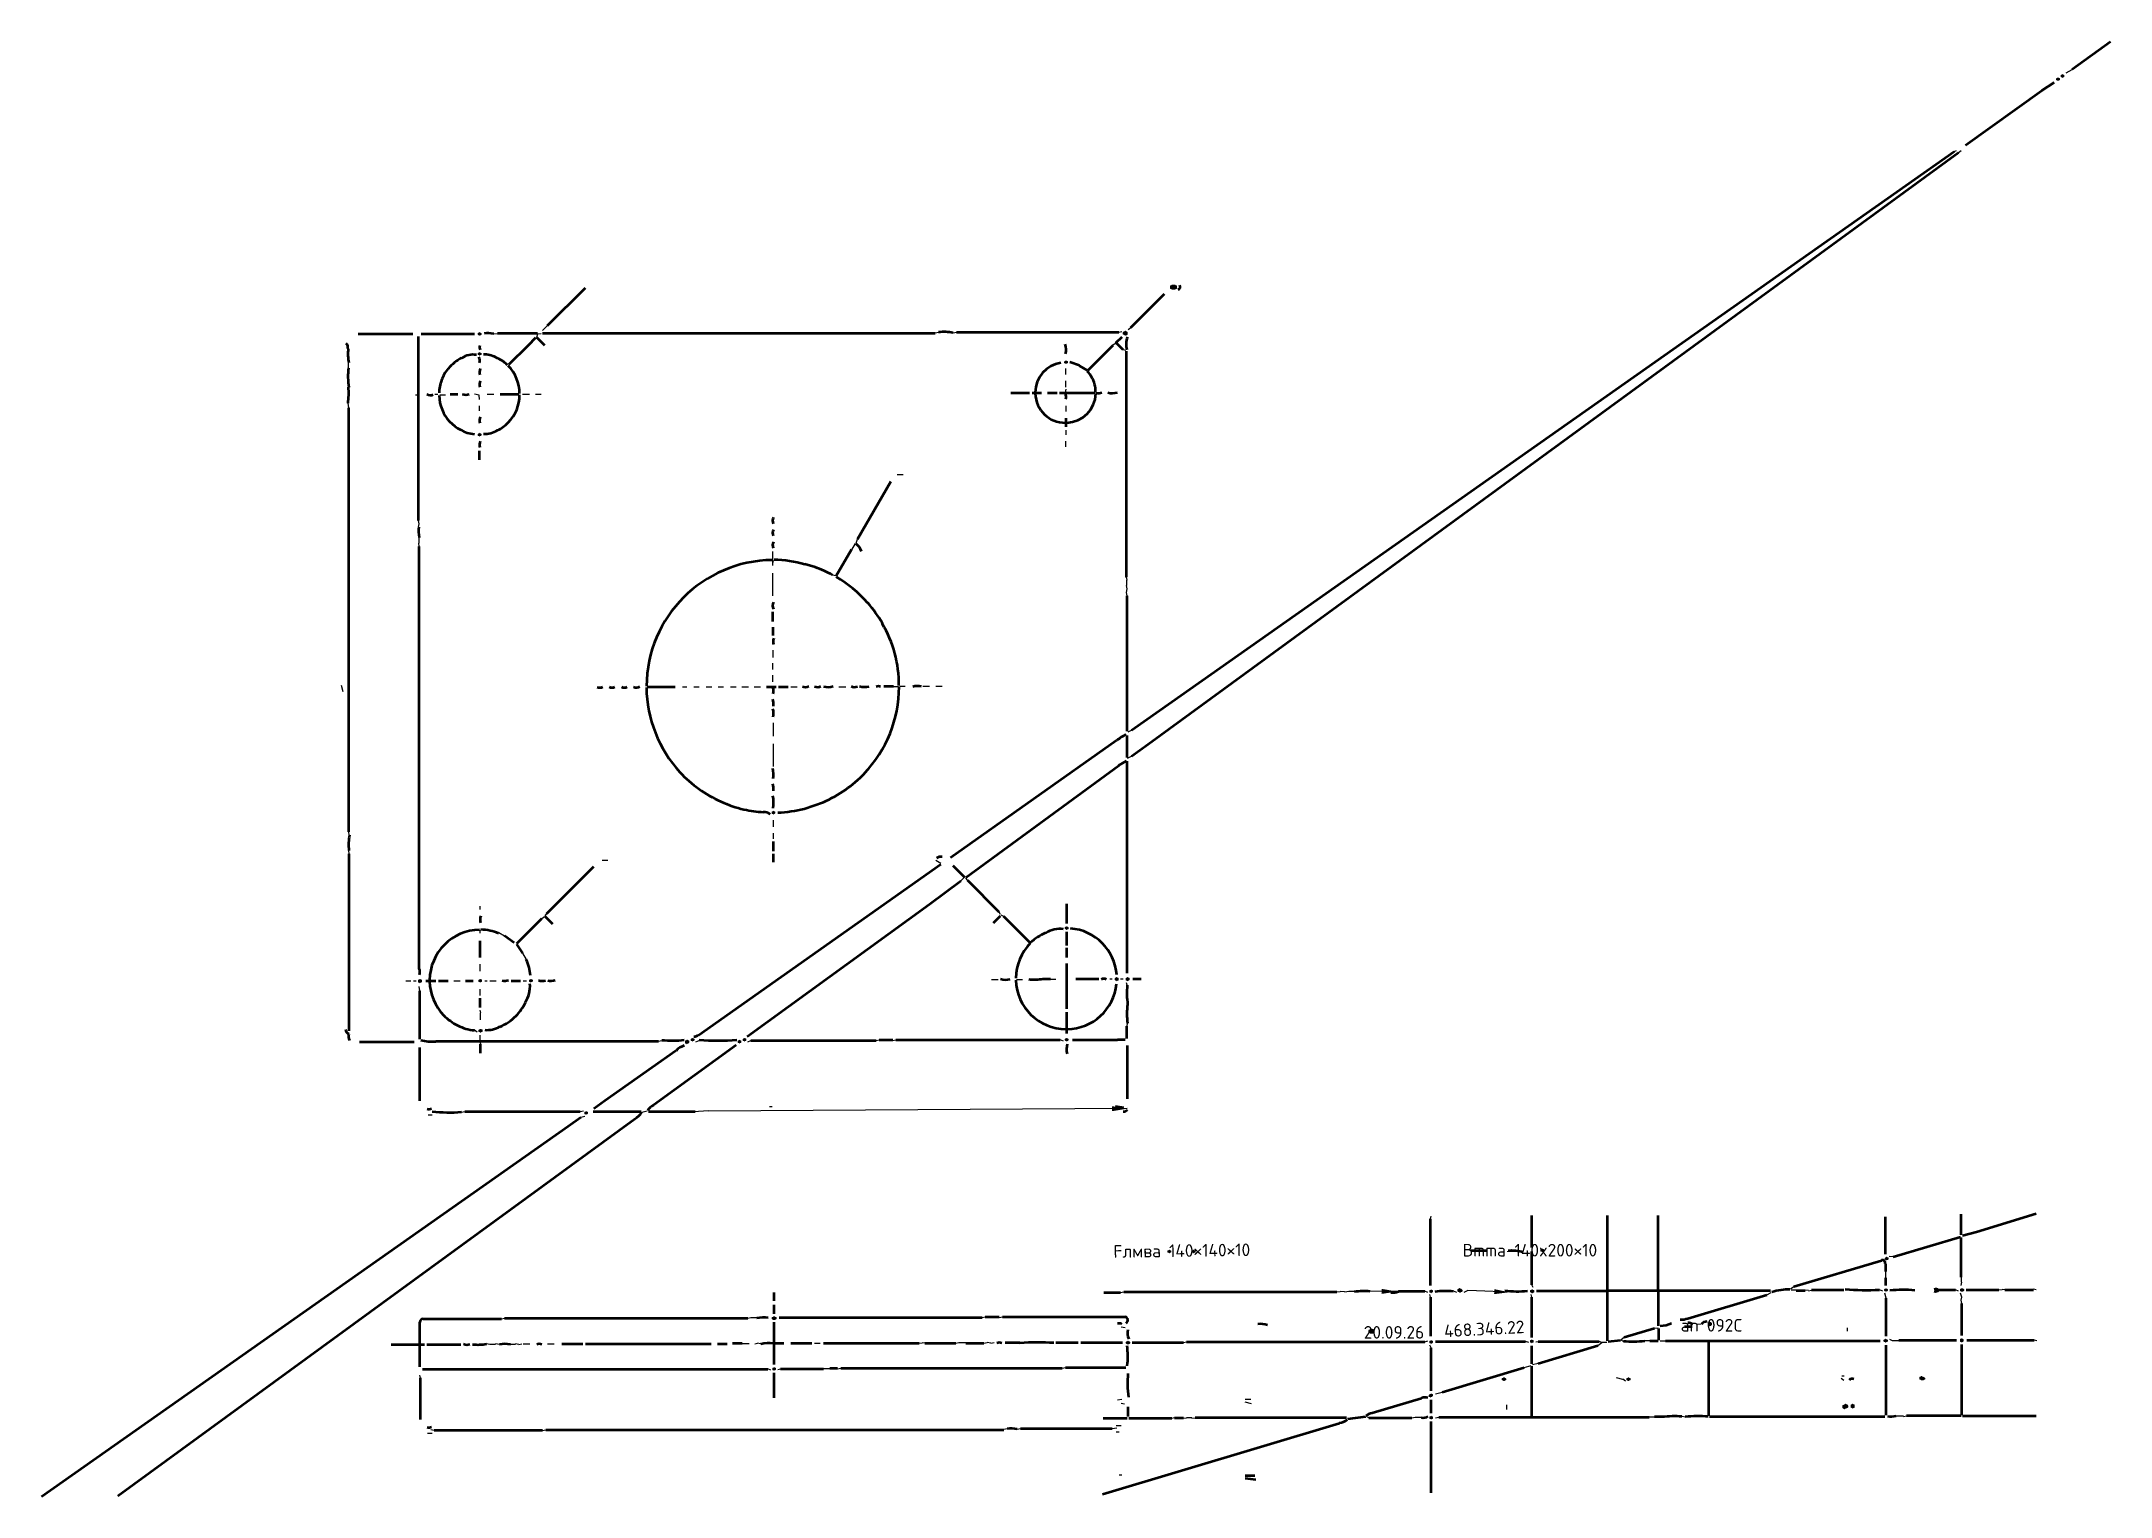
# Model space of a CAD drawing. Header units: millimetres. Extents: x 5 to 415, y 4 to 293.
import ezdxf

# ---------------------------------------------------------------- set-up
doc = ezdxf.new("R2010")
doc.units = ezdxf.units.MM
doc.linetypes.add('DASHED', pattern=[6, 4.5, -1.5])
for name, color, linetype, lineweight in [('DIMS', 4, 'Continuous', 25), ('MAIN', 7, 'Continuous', 50), ('TEXT', 7, 'Continuous', 25), ('THIN', 3, 'Continuous', 25)]:
    doc.layers.add(name, color=color, linetype=linetype, lineweight=lineweight)
doc.styles.add('ESKD', font='isocpeur.ttf', dxfattribs={"oblique": 15})
doc.dimstyles.new('ESKD', dxfattribs={"dimtxt": 5, "dimasz": 3, "dimexe": 2, "dimexo": 0, "dimgap": 1, "dimtad": 1, "dimtxsty": 'ESKD', "dimcen": 2.5, "dimclrd": 256, "dimclre": 256, "dimclrt": 256, "dimadec": 0, "dimazin": 3, "dimtfac": 1, "dimtmove": 0, "dimatfit": 3, "dimlwd": 25, "dimlwe": 25})

msp = doc.modelspace()

# ---------------------------------------------------------------- hatches: boundary and pattern name
at = {"layer": 'DIMS'}
h = msp.add_hatch(color=256, dxfattribs=at)
h.dxf.hatch_style = 1
h.paths.add_polyline_path([(404.25, 285.56), (404.12, 285.44), (403.99, 285.44), (403.87, 285.31), (403.87, 285.05), (403.99, 284.93), (404.12, 284.93), (404.25, 284.8), (404.37, 284.93), (404.5, 284.93), (404.63, 285.05), (404.63, 285.31), (404.5, 285.44), (404.37, 285.44)])
h = msp.add_hatch(color=256, dxfattribs=at)
h.dxf.hatch_style = 1
h.paths.add_polyline_path([(405.14, 286.2), (405.01, 286.07), (404.88, 286.07), (404.75, 285.94), (404.75, 285.69), (404.88, 285.56), (405.01, 285.56), (405.14, 285.44), (405.26, 285.56), (405.39, 285.56), (405.52, 285.69), (405.52, 285.94), (405.39, 286.07), (405.26, 286.07)])
h = msp.add_hatch(color=256, dxfattribs=at)
h.dxf.hatch_style = 1
h.paths.add_polyline_path([(228.8, 244.51), (228.68, 244.39), (228.55, 244.39), (228.42, 244.26), (228.42, 243.75), (228.55, 243.62), (228.68, 243.62), (228.8, 243.5), (229.44, 243.5), (229.56, 243.62), (229.69, 243.62), (229.82, 243.75), (229.82, 244.26), (229.69, 244.39), (229.56, 244.39), (229.44, 244.51)])
h = msp.add_hatch(color=256, dxfattribs=at)
h.dxf.hatch_style = 1
h.paths.add_polyline_path([(91.72, 235.11), (91.6, 234.98), (91.47, 234.98), (91.34, 234.85), (91.34, 234.6), (91.47, 234.47), (91.6, 234.47), (91.72, 234.35), (91.85, 234.47), (91.98, 234.47), (92.11, 234.6), (92.11, 234.85), (91.98, 234.98), (91.85, 234.98)])
h = msp.add_hatch(color=256, dxfattribs=at)
h.dxf.hatch_style = 1
h.paths.add_polyline_path([(219.53, 235.36), (219.4, 235.24), (219.27, 235.24), (219.02, 234.98), (219.02, 234.73), (219.15, 234.6), (219.27, 234.6), (219.4, 234.47), (219.53, 234.47), (219.66, 234.35), (219.78, 234.47), (219.91, 234.47), (220.04, 234.6), (220.04, 235.11), (219.91, 235.24), (219.78, 235.24), (219.66, 235.36)])
h = msp.add_hatch(color=256, dxfattribs=at)
h.dxf.hatch_style = 1
h.paths.add_polyline_path([(91.72, 231.17), (91.6, 231.04), (91.47, 231.04), (91.34, 230.92), (91.34, 230.66), (91.47, 230.53), (91.6, 230.53), (91.72, 230.41), (91.85, 230.53), (91.98, 230.53), (92.11, 230.66), (92.11, 230.92), (91.98, 231.04), (91.85, 231.04)])
h = msp.add_hatch(color=256, dxfattribs=at)
h.dxf.hatch_style = 1
h.paths.add_polyline_path([(207.84, 229.52), (207.71, 229.39), (207.59, 229.39), (207.46, 229.26), (207.46, 229.01), (207.59, 228.88), (207.71, 228.88), (207.84, 228.75), (207.97, 228.88), (208.09, 228.88), (208.22, 229.01), (208.22, 229.26), (208.09, 229.39), (207.97, 229.39)])
h = msp.add_hatch(color=256, dxfattribs=at)
h.dxf.hatch_style = 1
h.paths.add_polyline_path([(91.72, 215.16), (91.6, 215.03), (91.47, 215.03), (91.34, 214.9), (91.34, 214.65), (91.47, 214.52), (91.6, 214.52), (91.72, 214.39), (91.85, 214.52), (91.98, 214.52), (92.11, 214.65), (92.11, 214.9), (91.98, 215.03), (91.85, 215.03)])
h = msp.add_hatch(color=256, dxfattribs=at)
h.dxf.hatch_style = 1
h.paths.add_polyline_path([(149.91, 140.3), (149.78, 140.18), (149.66, 140.18), (149.53, 140.05), (149.53, 139.79), (149.66, 139.67), (149.78, 139.67), (149.91, 139.54), (150.04, 139.67), (150.16, 139.67), (150.29, 139.79), (150.29, 140.05), (150.16, 140.18), (150.04, 140.18)])
h = msp.add_hatch(color=256, dxfattribs=at)
h.dxf.hatch_style = 1
h.paths.add_polyline_path([(207.97, 117.43), (207.84, 117.3), (207.71, 117.3), (207.59, 117.17), (207.59, 116.92), (207.71, 116.79), (207.84, 116.79), (207.97, 116.66), (208.09, 116.79), (208.22, 116.79), (208.35, 116.92), (208.35, 117.17), (208.22, 117.3), (208.09, 117.3)])
h = msp.add_hatch(color=256, dxfattribs=at)
h.dxf.hatch_style = 1
h.paths.add_polyline_path([(79.91, 107.01), (79.78, 106.88), (79.66, 106.88), (79.53, 106.75), (79.53, 106.37), (79.66, 106.24), (79.78, 106.24), (79.91, 106.12), (80.04, 106.24), (80.16, 106.24), (80.29, 106.37), (80.29, 106.75), (80.16, 106.88), (80.04, 106.88)])
h = msp.add_hatch(color=256, dxfattribs=at)
h.dxf.hatch_style = 1
h.paths.add_polyline_path([(91.85, 107.01), (91.72, 106.88), (91.6, 106.88), (91.47, 106.75), (91.47, 106.5), (91.6, 106.37), (91.72, 106.37), (91.85, 106.24), (91.98, 106.37), (92.11, 106.37), (92.23, 106.5), (92.23, 106.75), (92.11, 106.88), (91.98, 106.88)])
h = msp.add_hatch(color=256, dxfattribs=at)
h.dxf.hatch_style = 1
h.paths.add_polyline_path([(101.89, 107.01), (101.76, 106.88), (101.63, 106.88), (101.51, 106.75), (101.51, 106.5), (101.63, 106.37), (101.76, 106.37), (101.89, 106.24), (102.01, 106.37), (102.14, 106.37), (102.27, 106.5), (102.27, 106.75), (102.14, 106.88), (102.01, 106.88)])
h = msp.add_hatch(color=256, dxfattribs=at)
h.dxf.hatch_style = 1
h.paths.add_polyline_path([(217.88, 107.39), (217.75, 107.26), (217.62, 107.26), (217.5, 107.13), (217.5, 106.75), (217.62, 106.63), (217.75, 106.63), (217.88, 106.5), (218, 106.63), (218.13, 106.63), (218.26, 106.75), (218.26, 107.13), (218.13, 107.26), (218, 107.26)])
h = msp.add_hatch(color=256, dxfattribs=at)
h.dxf.hatch_style = 1
h.paths.add_polyline_path([(220.04, 107.39), (219.91, 107.26), (219.78, 107.26), (219.66, 107.13), (219.66, 106.75), (219.78, 106.63), (219.91, 106.63), (220.04, 106.5), (220.16, 106.63), (220.29, 106.63), (220.42, 106.75), (220.42, 107.13), (220.29, 107.26), (220.16, 107.26)])
h = msp.add_hatch(color=256, dxfattribs=at)
h.dxf.hatch_style = 1
h.paths.add_polyline_path([(91.85, 97.09), (91.72, 96.97), (91.6, 96.97), (91.47, 96.84), (91.47, 96.59), (91.6, 96.46), (91.72, 96.46), (91.85, 96.33), (91.98, 96.33), (92.11, 96.46), (92.23, 96.46), (92.36, 96.59), (92.36, 96.84), (92.23, 96.97), (92.11, 96.97), (91.98, 97.09)])
h = msp.add_hatch(color=256, dxfattribs=at)
h.dxf.hatch_style = 1
h.paths.add_polyline_path([(132.76, 94.93), (132.63, 94.81), (132.5, 94.81), (132.38, 94.68), (132.38, 94.3), (132.5, 94.17), (132.63, 94.17), (132.76, 94.04), (132.89, 94.17), (133.01, 94.17), (133.27, 94.42), (133.27, 94.68), (133.14, 94.81), (133.01, 94.81), (132.89, 94.93)])
h = msp.add_hatch(color=256, dxfattribs=at)
h.dxf.hatch_style = 1
h.paths.add_polyline_path([(133.9, 95.31), (133.77, 95.19), (133.65, 95.19), (133.52, 95.06), (133.52, 94.81), (133.65, 94.68), (133.77, 94.68), (133.9, 94.55), (134.03, 94.68), (134.16, 94.68), (134.28, 94.81), (134.28, 95.06), (134.16, 95.19), (134.03, 95.19)])
h = msp.add_hatch(color=256, dxfattribs=at)
h.dxf.hatch_style = 1
h.paths.add_polyline_path([(143.18, 94.93), (143.05, 94.81), (142.92, 94.81), (142.79, 94.68), (142.79, 94.42), (142.92, 94.3), (143.05, 94.3), (143.18, 94.17), (143.3, 94.3), (143.43, 94.3), (143.56, 94.42), (143.56, 94.68), (143.43, 94.81), (143.3, 94.81)])
h = msp.add_hatch(color=256, dxfattribs=at)
h.dxf.hatch_style = 1
h.paths.add_polyline_path([(144.19, 95.31), (144.07, 95.19), (143.94, 95.19), (143.81, 95.06), (143.81, 94.81), (143.94, 94.68), (144.07, 94.68), (144.19, 94.55), (144.32, 94.68), (144.45, 94.68), (144.57, 94.81), (144.57, 95.06), (144.45, 95.19), (144.32, 95.19)])
h = msp.add_hatch(color=256, dxfattribs=at)
h.dxf.hatch_style = 1
h.paths.add_polyline_path([(207.97, 95.31), (207.84, 95.19), (207.71, 95.19), (207.59, 95.06), (207.59, 94.81), (207.71, 94.68), (207.84, 94.68), (207.97, 94.55), (208.09, 94.68), (208.22, 94.68), (208.35, 94.81), (208.35, 95.06), (208.22, 95.19), (208.09, 95.19)])
h = msp.add_hatch(color=256, dxfattribs=at)
h.dxf.hatch_style = 1
h.paths.add_polyline_path([(112.81, 80.83), (112.69, 80.7), (112.56, 80.7), (112.43, 80.57), (112.43, 80.32), (112.56, 80.19), (112.69, 80.19), (112.81, 80.06), (112.94, 80.19), (113.07, 80.19), (113.19, 80.32), (113.19, 80.57), (113.07, 80.7), (112.94, 80.7)])
h = msp.add_hatch(color=256, dxfattribs=at)
h.dxf.hatch_style = 1
h.paths.add_polyline_path([(228.29, 53.38), (228.17, 53.25), (228.04, 53.25), (227.91, 53.12), (227.91, 52.87), (228.04, 52.74), (228.17, 52.74), (228.29, 52.61), (228.42, 52.74), (228.55, 52.74), (228.68, 52.87), (228.68, 53.12), (228.55, 53.25), (228.42, 53.25)])
h = msp.add_hatch(color=256, dxfattribs=at)
h.dxf.hatch_style = 1
h.paths.add_polyline_path([(233.12, 53.38), (232.99, 53.25), (232.87, 53.25), (232.74, 53.12), (232.74, 52.87), (232.87, 52.74), (232.99, 52.74), (233.12, 52.61), (233.25, 52.74), (233.38, 52.74), (233.5, 52.87), (233.5, 53.12), (233.38, 53.25), (233.25, 53.25)])
h = msp.add_hatch(color=256, dxfattribs=at)
h.dxf.hatch_style = 1
h.paths.add_polyline_path([(302.11, 53.63), (301.98, 53.5), (301.85, 53.5), (301.72, 53.38), (301.72, 53.12), (301.85, 52.99), (301.98, 52.99), (302.11, 52.87), (302.23, 52.99), (302.36, 52.99), (302.49, 53.12), (302.49, 53.38), (302.36, 53.5), (302.23, 53.5)])
h = msp.add_hatch(color=256, dxfattribs=at)
h.dxf.hatch_style = 1
h.paths.add_polyline_path([(370.33, 51.98), (370.2, 51.85), (370.07, 51.85), (369.95, 51.72), (369.95, 51.47), (370.07, 51.34), (370.2, 51.34), (370.33, 51.22), (370.45, 51.34), (370.58, 51.34), (370.71, 51.47), (370.71, 51.72), (370.58, 51.85), (370.45, 51.85)])
h = msp.add_hatch(color=256, dxfattribs=at)
h.dxf.hatch_style = 1
h.paths.add_polyline_path([(280.13, 45.5), (280, 45.37), (279.87, 45.37), (279.75, 45.24), (279.75, 44.99), (279.87, 44.86), (280, 44.86), (280.13, 44.73), (280.25, 44.86), (280.38, 44.86), (280.51, 44.99), (280.51, 45.24), (280.38, 45.37), (280.25, 45.37)])
h = msp.add_hatch(color=256, dxfattribs=at)
h.dxf.hatch_style = 1
h.paths.add_polyline_path([(285.72, 45.75), (285.59, 45.62), (285.46, 45.62), (285.34, 45.5), (285.34, 45.12), (285.46, 44.99), (285.59, 44.99), (285.72, 44.86), (285.97, 44.86), (286.1, 44.99), (286.23, 44.99), (286.35, 45.12), (286.35, 45.37), (286.1, 45.62), (285.97, 45.62), (285.84, 45.75)])
h = msp.add_hatch(color=256, dxfattribs=at)
h.dxf.hatch_style = 1
h.paths.add_polyline_path([(300.07, 45.5), (299.95, 45.37), (299.82, 45.37), (299.69, 45.24), (299.69, 44.99), (299.82, 44.86), (299.95, 44.86), (300.07, 44.73), (300.2, 44.73), (300.33, 44.86), (300.45, 44.86), (300.58, 44.99), (300.58, 45.24), (300.45, 45.37), (300.33, 45.37), (300.2, 45.5)])
h = msp.add_hatch(color=256, dxfattribs=at)
h.dxf.hatch_style = 1
h.paths.add_polyline_path([(370.2, 45.75), (370.07, 45.62), (369.95, 45.62), (369.82, 45.5), (369.82, 45.24), (369.95, 45.12), (370.07, 45.12), (370.2, 44.99), (370.33, 45.12), (370.45, 45.12), (370.58, 45.24), (370.58, 45.5), (370.45, 45.62), (370.33, 45.62)])
h = msp.add_hatch(color=256, dxfattribs=at)
h.dxf.hatch_style = 1
h.paths.add_polyline_path([(385.19, 45.75), (385.06, 45.62), (384.94, 45.62), (384.81, 45.5), (384.81, 45.24), (384.94, 45.12), (385.06, 45.12), (385.19, 44.99), (385.32, 44.99), (385.44, 45.12), (385.57, 45.12), (385.7, 45.24), (385.7, 45.5), (385.57, 45.62), (385.44, 45.62), (385.32, 45.75)])
h = msp.add_hatch(color=256, dxfattribs=at)
h.dxf.hatch_style = 1
h.paths.add_polyline_path([(149.91, 40.16), (149.78, 40.03), (149.66, 40.03), (149.53, 39.91), (149.53, 39.65), (149.66, 39.52), (149.78, 39.52), (149.91, 39.4), (150.16, 39.4), (150.29, 39.52), (150.42, 39.52), (150.54, 39.65), (150.54, 39.91), (150.42, 40.03), (150.29, 40.03), (150.16, 40.16)])
h = msp.add_hatch(color=256, dxfattribs=at)
h.dxf.hatch_style = 1
h.paths.add_polyline_path([(268.31, 37.74), (268.19, 37.62), (268.06, 37.62), (267.93, 37.49), (267.8, 37.49), (267.68, 37.36), (267.68, 36.98), (267.8, 36.85), (267.93, 36.85), (268.06, 36.73), (268.57, 36.73), (268.69, 36.85), (268.82, 36.85), (268.95, 36.98), (268.95, 37.36), (268.69, 37.62), (268.57, 37.62), (268.44, 37.74)])
h = msp.add_hatch(color=256, dxfattribs=at)
h.dxf.hatch_style = 1
h.paths.add_polyline_path([(335.26, 39.14), (335.14, 39.02), (335.01, 39.02), (334.88, 38.89), (334.88, 38.38), (335.01, 38.25), (335.14, 38.25), (335.26, 38.13), (335.39, 38.25), (335.52, 38.25), (335.77, 38.51), (335.77, 38.76), (335.52, 39.02), (335.39, 39.02)])
h = msp.add_hatch(color=256, dxfattribs=at)
h.dxf.hatch_style = 1
h.paths.add_polyline_path([(220.04, 35.33), (219.91, 35.2), (219.78, 35.2), (219.66, 35.08), (219.66, 34.82), (219.78, 34.69), (219.91, 34.69), (220.04, 34.57), (220.16, 34.57), (220.29, 34.69), (220.42, 34.69), (220.54, 34.82), (220.54, 35.08), (220.42, 35.2), (220.29, 35.2), (220.16, 35.33)])
h = msp.add_hatch(color=256, dxfattribs=at)
h.dxf.hatch_style = 1
h.paths.add_polyline_path([(280.13, 35.46), (280, 35.33), (279.87, 35.33), (279.75, 35.2), (279.75, 34.95), (279.87, 34.82), (280, 34.82), (280.13, 34.69), (280.25, 34.82), (280.38, 34.82), (280.51, 34.95), (280.51, 35.2), (280.38, 35.33), (280.25, 35.33)])
h = msp.add_hatch(color=256, dxfattribs=at)
h.dxf.hatch_style = 1
h.paths.add_polyline_path([(300.07, 35.58), (299.95, 35.46), (299.82, 35.46), (299.69, 35.33), (299.69, 35.08), (299.82, 34.95), (299.95, 34.95), (300.07, 34.82), (300.2, 34.95), (300.33, 34.95), (300.45, 35.08), (300.45, 35.33), (300.33, 35.46), (300.2, 35.46)])
h = msp.add_hatch(color=256, dxfattribs=at)
h.dxf.hatch_style = 1
h.paths.add_polyline_path([(370.07, 35.71), (369.95, 35.58), (369.82, 35.58), (369.69, 35.46), (369.69, 35.2), (369.82, 35.08), (369.95, 35.08), (370.07, 34.95), (370.2, 34.95), (370.33, 35.08), (370.45, 35.08), (370.58, 35.2), (370.58, 35.46), (370.45, 35.58), (370.33, 35.58), (370.2, 35.71)])
h = msp.add_hatch(color=256, dxfattribs=at)
h.dxf.hatch_style = 1
h.paths.add_polyline_path([(385.19, 35.84), (385.06, 35.71), (384.94, 35.71), (384.81, 35.58), (384.81, 35.2), (384.94, 35.08), (385.06, 35.08), (385.19, 34.95), (385.32, 35.08), (385.44, 35.08), (385.57, 35.2), (385.57, 35.58), (385.44, 35.71), (385.32, 35.71)])
h = msp.add_hatch(color=256, dxfattribs=at)
h.dxf.hatch_style = 1
h.paths.add_polyline_path([(150.04, 30.12), (149.91, 29.99), (149.78, 29.99), (149.66, 29.87), (149.66, 29.61), (149.78, 29.48), (149.91, 29.48), (150.04, 29.36), (150.16, 29.48), (150.29, 29.48), (150.42, 29.61), (150.42, 29.87), (150.29, 29.99), (150.16, 29.99)])
h = msp.add_hatch(color=256, dxfattribs=at)
h.dxf.hatch_style = 1
h.paths.add_polyline_path([(280.13, 24.91), (280, 24.78), (279.87, 24.78), (279.62, 24.53), (279.62, 24.27), (279.75, 24.15), (279.87, 24.15), (280, 24.02), (280.13, 24.15), (280.25, 24.15), (280.51, 24.4), (280.51, 24.65), (280.38, 24.78), (280.25, 24.78)])
h = msp.add_hatch(color=256, dxfattribs=at)
h.dxf.hatch_style = 1
h.paths.add_polyline_path([(294.48, 28.09), (294.36, 27.96), (294.23, 27.96), (294.1, 27.83), (294.1, 27.58), (294.23, 27.45), (294.36, 27.45), (294.48, 27.32), (294.61, 27.32), (294.74, 27.45), (294.86, 27.45), (294.99, 27.58), (294.99, 27.83), (294.86, 27.96), (294.74, 27.96), (294.61, 28.09)])
h = msp.add_hatch(color=256, dxfattribs=at)
h.dxf.hatch_style = 1
h.paths.add_polyline_path([(319.13, 28.09), (319, 27.96), (318.87, 27.96), (318.75, 27.83), (318.75, 27.58), (318.87, 27.45), (319, 27.45), (319.13, 27.32), (319.26, 27.32), (319.38, 27.45), (319.51, 27.45), (319.64, 27.58), (319.64, 27.83), (319.51, 27.96), (319.38, 27.96), (319.26, 28.09)])
h = msp.add_hatch(color=256, dxfattribs=at)
h.dxf.hatch_style = 1
h.paths.add_polyline_path([(377.19, 28.34), (377.06, 28.21), (376.93, 28.21), (376.81, 28.09), (376.81, 27.7), (376.93, 27.58), (377.06, 27.58), (377.19, 27.45), (377.57, 27.45), (377.7, 27.58), (377.82, 27.58), (377.95, 27.7), (377.95, 27.96), (377.82, 28.09), (377.7, 28.09), (377.57, 28.21), (377.44, 28.21), (377.31, 28.34)])
h = msp.add_hatch(color=256, dxfattribs=at)
h.dxf.hatch_style = 1
h.paths.add_polyline_path([(362.2, 22.88), (362.07, 22.75), (361.94, 22.75), (361.81, 22.62), (361.69, 22.62), (361.56, 22.49), (361.56, 21.99), (361.69, 21.86), (361.81, 21.86), (361.94, 21.73), (362.07, 21.86), (362.32, 21.86), (362.45, 21.99), (362.58, 21.99), (362.7, 22.11), (362.7, 22.49), (362.45, 22.75), (362.32, 22.75)])
h = msp.add_hatch(color=256, dxfattribs=at)
h.dxf.hatch_style = 1
h.paths.add_polyline_path([(363.59, 22.88), (363.47, 22.75), (363.34, 22.75), (363.21, 22.62), (363.21, 22.11), (363.34, 21.99), (363.47, 21.99), (363.59, 21.86), (363.72, 21.99), (363.85, 21.99), (363.97, 22.11), (363.97, 22.62), (363.85, 22.75), (363.72, 22.75)])
h = msp.add_hatch(color=256, dxfattribs=at)
h.dxf.hatch_style = 1
h.paths.add_polyline_path([(280.13, 20.46), (280, 20.33), (279.87, 20.33), (279.75, 20.21), (279.75, 19.95), (279.87, 19.83), (280, 19.83), (280.13, 19.7), (280.25, 19.83), (280.38, 19.83), (280.51, 19.95), (280.51, 20.21), (280.38, 20.33), (280.25, 20.33)])

# ---------------------------------------------------------------- linework, layer by layer
at = {"layer": 'MAIN'}
for p, q in [((407.04, 287.16), (414.66, 292.68)), ((385.95, 272.09), (401.07, 282.94)), ((401.07, 282.94), (403.48, 284.55)), ((224.1, 153.47), (384.56, 270.69)), ((228.8, 161.86), (383.67, 270.87)), ((105.19, 236.38), (112.69, 243.88)), ((220.64, 236.03), (227.31, 242.7)), ((67.71, 234.75), (78.51, 234.75)), ((79.66, 197.75), (79.66, 234.22)), ((80.16, 234.77), (90.71, 234.77)), ((103.16, 234.85), (95.28, 234.85)), ((101.41, 232.54), (102.87, 234)), ((104.65, 232.41), (103.06, 234)), ((104.17, 234.86), (181.92, 234.86)), ((186.12, 235.11), (218.26, 235.11)), ((217.72, 232.98), (218.93, 234.19)), ((97.54, 228.66), (101.41, 232.54)), ((212.13, 227.52), (217.15, 232.54)), ((219.14, 231.57), (217.76, 232.95)), ((219.78, 186.56), (219.78, 231.3)), ((210.51, 228.48), (208.6, 229.14)), ((212.06, 227.52), (210.48, 228.43)), ((87.41, 222.72), (85.88, 222.72)), ((95.79, 222.78), (99.47, 222.78)), ((196.91, 223.04), (200.6, 223.04)), ((201.11, 223.04), (203.01, 223.04)), ((204.16, 223.04), (206.06, 223.04)), ((206.57, 223.04), (213.56, 223.04)), ((65.81, 136.11), (65.81, 220.11)), ((207.84, 216.3), (207.84, 218.08)), ((91.72, 209.82), (91.72, 211.6)), ((166.55, 194.05), (173.16, 205.5)), ((79.78, 109.04), (79.78, 192.66)), ((158.18, 188.55), (156.13, 189.1)), ((162.35, 186.82), (165.36, 192.04)), ((219.91, 156.06), (219.91, 182.88)), ((149.78, 177.79), (149.78, 179.7)), ((149.85, 174.99), (149.85, 176.65)), ((124.88, 164.83), (130.47, 164.83)), ((148.51, 164.83), (150.42, 164.83)), ((150.93, 164.83), (152.83, 164.83)), ((173.67, 164.89), (171.76, 164.89)), ((220.8, 156.26), (228.8, 161.86)), ((184.96, 131.05), (217.86, 154.26)), ((219.91, 150.85), (219.91, 155.17)), ((220.8, 151.08), (224.1, 153.47)), ((188.02, 127.09), (218.26, 149.25)), ((218.24, 149.28), (219.8, 150.18)), ((219.91, 108.15), (219.91, 150.09)), ((156.01, 140.66), (159.82, 141.98)), ((65.93, 96.71), (65.93, 131.79)), ((149.91, 132.3), (149.91, 134.2)), ((149.91, 130.14), (149.91, 131.79)), ((105.06, 119.97), (114.34, 129.25)), ((135.07, 95.87), (183.08, 129.73)), ((187.77, 127.09), (185.48, 129.37)), ((180.78, 121.82), (187.01, 126.4)), ((194.63, 120.22), (188.4, 126.45)), ((99.09, 114), (104.05, 118.95)), ((106.21, 117.81), (104.68, 119.33)), ((144.72, 95.55), (180.8, 121.79)), ((193.48, 118.06), (194.88, 119.46)), ((200.73, 114.12), (195.52, 119.33)), ((207.97, 117.94), (207.97, 121.88)), ((98.58, 114.15), (96.68, 115.5)), ((207.97, 113.61), (207.97, 116.28)), ((91.85, 111.2), (91.85, 114.5)), ((100.29, 112.09), (99.09, 113.87)), ((207.97, 111.2), (207.97, 113.11)), ((81.05, 106.63), (83.09, 106.63)), ((83.59, 106.63), (85.5, 106.63)), ((88.93, 106.63), (90.45, 106.63)), ((97.95, 106.63), (99.85, 106.63)), ((204.79, 106.94), (203.26, 106.94)), ((207.97, 101.03), (207.97, 110.06)), ((209.75, 107.01), (214.32, 107.01)), ((221.05, 107.01), (222.7, 107.01)), ((79.91, 95.06), (79.91, 104.59)), ((91.85, 101.29), (91.85, 103.19)), ((207.97, 96.2), (207.97, 100.4)), ((67.97, 94.55), (78.77, 94.55)), ((81.56, 94.55), (80.06, 94.76)), ((81.56, 94.62), (83.09, 94.62)), ((83.09, 94.68), (127.17, 94.68)), ((145.46, 94.81), (170.24, 94.81)), ((173.54, 94.87), (170.87, 94.87)), ((174.17, 94.93), (206.7, 94.93)), ((209.11, 94.93), (218, 94.93)), ((218, 95), (219.53, 95)), ((219.87, 95.21), (219.87, 97.6)), ((79.91, 82.86), (79.91, 93.41)), ((91.93, 92.26), (91.93, 94.05)), ((116.5, 82.91), (130.59, 92.83)), ((126.13, 82.03), (142.52, 93.95)), ((220.04, 83.24), (220.04, 93.79)), ((114.34, 81.31), (116.5, 82.91)), ((20.07, 4.58), (122.47, 79.25)), ((88.8, 80.69), (111.67, 80.69)), ((109.26, 77.83), (111.8, 79.61)), ((114.21, 80.72), (123.74, 80.72)), ((125.14, 80.74), (134.41, 80.74)), ((219.27, 81.46), (217.62, 81.72)), ((4.96, 4.44), (109.26, 77.82)), ((280, 46.26), (280, 59.48)), ((300.07, 53.76), (300.07, 60.11)), ((315.06, 35.33), (315.06, 60.11)), ((325.1, 45.37), (325.1, 60.11)), ((370.07, 52.49), (370.07, 59.86)), ((385.06, 56.3), (385.06, 60.37)), ((388.11, 56.88), (399.93, 60.49)), ((371.6, 51.92), (384.94, 55.92)), ((385.06, 47.91), (385.06, 55.79)), ((385.32, 56.15), (388.11, 56.9)), ((288, 53.19), (291.05, 53.19)), ((300.07, 46.39), (300.07, 52.99)), ((351.91, 46.03), (369.32, 51.24)), ((370.14, 49.05), (370.14, 50.58)), ((273.65, 45.12), (278.86, 45.12)), ((300.96, 45.18), (314.94, 45.18)), ((315.19, 45.24), (347.33, 45.24)), ((325.16, 38.25), (325.16, 45.12)), ((352.41, 45.29), (354.19, 45.29)), ((355.46, 45.37), (361.81, 45.37)), ((370.14, 46.26), (370.14, 47.79)), ((380.62, 45.37), (383.92, 45.37)), ((386.08, 45.37), (392.56, 45.37)), ((393.7, 45.37), (397.77, 45.37)), ((397.77, 45.43), (399.42, 45.43)), ((150.04, 43.21), (150.04, 44.86)), ((150.04, 40.67), (150.04, 42.45)), ((215.34, 44.86), (218.64, 44.86)), ((219.27, 44.99), (261.45, 44.99)), ((280.05, 36.22), (280.05, 43.97)), ((300.07, 35.97), (300.07, 43.97)), ((330.94, 39.73), (346.57, 44.44)), ((370.2, 36.22), (370.2, 43.72)), ((385.19, 36.35), (385.19, 42.7)), ((79.91, 30.12), (79.91, 39.02)), ((80.54, 39.65), (96.04, 39.65)), ((96.68, 39.78), (144.83, 39.78)), ((150.04, 30.63), (150.04, 39.02)), ((151.05, 39.91), (191.2, 39.91)), ((194.63, 39.97), (191.83, 39.97)), ((195.26, 40.03), (219.53, 40.03)), ((318.37, 36.04), (324.34, 37.8)), ((325.23, 35.46), (325.23, 37.74)), ((330.31, 38.13), (331.83, 38.13)), ((74.19, 34.57), (80.8, 34.57)), ((81.31, 34.57), (88.04, 34.57)), ((107.99, 34.69), (112.18, 34.69)), ((112.69, 34.69), (137.59, 34.69)), ((138.86, 34.69), (140.76, 34.69)), ((143.69, 34.75), (141.78, 34.75)), ((150.16, 34.82), (151.94, 34.82)), ((153.34, 34.82), (157.53, 34.82)), ((159.82, 34.82), (178.75, 34.82)), ((179.89, 34.82), (185.99, 34.82)), ((188.02, 34.82), (191.58, 34.82)), ((198.69, 34.89), (195.77, 34.89)), ((205.81, 34.95), (210.25, 34.95)), ((210.76, 34.95), (219.02, 34.95)), ((220.93, 34.95), (231.09, 34.95)), ((231.72, 35.08), (278.86, 35.08)), ((280.13, 25.42), (280.13, 33.93)), ((281.02, 35.2), (298.8, 35.2)), ((300.07, 30.75), (300.07, 34.31)), ((301.34, 35.2), (313.41, 35.2)), ((301.35, 30.82), (313.16, 34.38)), ((315.19, 35.2), (317.6, 35.46)), ((323.45, 35.27), (325.1, 35.27)), ((326.5, 35.33), (369.06, 35.33)), ((335.14, 20.46), (335.14, 35.2)), ((370.2, 20.59), (370.2, 34.44)), ((372.74, 35.46), (384.17, 35.46)), ((385.19, 20.59), (385.19, 34.57)), ((386.21, 35.46), (399.55, 35.46)), ((80.42, 29.67), (148.77, 29.67)), ((150.04, 24.02), (150.04, 28.98)), ((151.31, 29.74), (159.82, 29.74)), ((162.62, 29.8), (161.09, 29.8)), ((163.25, 29.87), (207.08, 29.87)), ((207.71, 29.99), (219.66, 29.99)), ((282.29, 25.11), (298.55, 30.04)), ((300.07, 20.33), (300.07, 30.25)), ((80.04, 19.7), (80.04, 27.96)), ((220.15, 20.33), (220.15, 22.24)), ((268.43, 21.04), (278.21, 23.97)), ((280.13, 20.97), (280.13, 23.64)), ((82.7, 17.59), (104.17, 17.59)), ((104.81, 17.67), (195.52, 17.67)), ((198.82, 17.92), (216.99, 17.92)), ((215.08, 4.96), (261.96, 19.01)), ((215.21, 19.95), (219.91, 19.95)), ((220.29, 19.95), (228.8, 19.95)), ((231.09, 20), (229.31, 20)), ((263.36, 20.08), (233.38, 20.08)), ((263.61, 19.83), (267.17, 20.33)), ((267.8, 20.08), (276.32, 20.08)), ((280.13, 5.21), (280.13, 19.32)), ((281.65, 20.21), (323.32, 20.21)), ((325.86, 20.27), (324.33, 20.27)), ((335.26, 20.33), (369.95, 20.33)), ((385.06, 20.46), (374.26, 20.46)), ((385.32, 20.46), (399.93, 20.46)), ((243.28, 8.64), (245.19, 8.64)), ((245.44, 7.75), (243.28, 8.01))]:
    msp.add_line(p, q, dxfattribs=at)
for centre, radius, start, end in [((229.9, 244.05), 0.558, 287.5688, 37.6098), ((93.25, 229.39), 5.48, 76.6312, 96.6504), ((183.67, 224.7), 10.43, 80.0048, 96.084), ((224.23, 232.6), 4.5, 160.404, 193.2481), ((64.61, 232.07), 1.04, 346.002, 47.5976), ((75.69, 230.69), 10.03, 173.6534, 189.6704), ((92.17, 222.31), 8.66, 117.5202, 140.2437), ((90.42, 226.71), 3.92, 80.017, 124.3624), ((90.42, 229.51), 1.35, 339.2301, 28.7342), ((92.58, 232.07), 0.888, 156.3889, 215.4239), ((92.54, 225.58), 5.1, 62.612, 90.6424), ((91.73, 222.57), 8.17, 47.299, 67.2138), ((204.9, 231.67), 2.97, 342.6166, 20.0181), ((82.51, 226.36), 16.85, 174.4701, 187.4499), ((89.96, 223.13), 6.25, 157.0401, 180.8402), ((90.81, 223.3), 7.01, 139.3329, 161.0462), ((93.3, 227.15), 1.61, 153.7554, 199.5532), ((93.3, 224.74), 1.61, 153.7554, 199.5532), ((91.81, 222.96), 7.82, 359.5932, 44.501), ((207.76, 223.09), 6.02, 98.969, 179.3331), ((206.7, 222.66), 7.13, 17.5886, 40.7119), ((51.71, 222.96), 14.11, 352.0383, 4.9616), ((82.02, 224.23), 1.61, 243.7382, 289.5648), ((91.63, 222.75), 7.93, 181.5782, 263.3276), ((88.99, 224.41), 1.74, 246.7751, 293.2249), ((92.34, 222.49), 7.29, 313.6465, 1.3115), ((207.67, 223.07), 5.93, 181.6026, 270.4215), ((206.53, 222.26), 1.35, 339.2301, 28.7342), ((207.84, 223.02), 5.87, 271.2675, 358.894), ((209.95, 223.62), 3.75, 352.9829, 18.507), ((214.31, 224.34), 1.34, 249.2182, 298.7529), ((216.97, 226.29), 3.3, 254.9996, 288.2932), ((93.3, 217.62), 1.61, 153.7554, 199.5532), ((91.59, 222.91), 8.15, 296.943, 315.4149), ((93.3, 212.79), 1.61, 153.7554, 199.5532), ((92.74, 219.48), 4.54, 266.6796, 303.439), ((151.35, 197.67), 1.61, 153.7554, 199.5532), ((85.79, 195.76), 6.15, 173.3249, 192.3404), ((151.35, 195.25), 1.61, 153.7554, 199.5532), ((151.35, 192.84), 1.61, 153.7554, 199.5532), ((164.23, 190.7), 3.22, 16.9979, 50.0022), ((149.9, 164.81), 25.13, 90.5585, 179.6705), ((149.61, 165.8), 24.19, 74.3837, 88.9976), ((150.34, 166.33), 23.52, 61.3846, 70.5633), ((148.97, 164.12), 26.16, 41.5117, 59.3248), ((151.31, 180.91), 1.56, 153.4437, 206.5563), ((150.68, 165.65), 23.88, 29.4799, 41.4711), ((150.77, 165.23), 23.99, 359.6471, 30.4544), ((151.29, 173.81), 1.47, 153.7536, 203.2174), ((115.47, 166.01), 1.34, 249.2182, 298.7529), ((117.95, 165.68), 1, 236.3757, 304.153), ((120.37, 165.75), 1.08, 238.0452, 301.9548), ((122.77, 166.09), 1.4, 246.0325, 299.4148), ((150.11, 165.04), 25.36, 180.7595, 222.3875), ((148.34, 163.99), 1.61, 340.4468, 26.2446), ((156.18, 166.4), 1.61, 250.4352, 296.2618), ((158.6, 166.4), 1.61, 250.4352, 296.2618), ((160.69, 168.08), 3.3, 254.9996, 288.2932), ((165.99, 166.4), 1.61, 243.7382, 289.5648), ((167.99, 167.91), 3.1, 250.3765, 286.1171), ((150, 164.82), 24.78, 316.309, 0.028), ((170.68, 163.96), 0.979, 62.9452, 117.0548), ((178.45, 162.09), 2.91, 74.2515, 109.4784), ((147.32, 161.51), 2.61, 349.3453, 20.2505), ((147.4, 159.6), 2.55, 343.4415, 20.8123), ((221.22, 150.84), 4.71, 107.8984, 134.5981), ((149.8, 165.06), 25.15, 222.8895, 245.8099), ((144.44, 147.39), 5.49, 352.3683, 13.6842), ((149.38, 165.54), 25.75, 293.8902, 316.0987), ((147.32, 144.73), 2.61, 349.3453, 20.2505), ((149.53, 163.83), 23.91, 245.1924, 256.7952), ((147.97, 154.68), 14.64, 254.5597, 269.6218), ((148.05, 137.86), 2.15, 55.7773, 94.4282), ((144.04, 141.81), 5.91, 350.3606, 13.859), ((149.43, 167.56), 27.67, 272.8316, 283.7372), ((76.91, 133.53), 11.12, 169.9698, 185.703), ((183, 129.71), 1.46, 77.3865, 124.5512), ((93.71, 118.68), 1.9, 155.8526, 198.4544), ((91.91, 106.65), 10.08, 91.066, 179.4214), ((91.62, 106.09), 10.66, 68.4859, 88.0673), ((209.05, 104.95), 12.36, 115.2439, 132.2051), ((206.69, 111.48), 5.41, 83.0758, 122.0515), ((207.97, 107.08), 9.93, 3.9606, 85.5946), ((92.9, 106.98), 8.91, 4.2343, 25.4106), ((208.41, 106.88), 10.51, 136.6999, 178.6268), ((77.64, 108.3), 2.26, 346.533, 19.0074), ((96.73, 108.2), 1.61, 250.4352, 296.2618), ((104.19, 108.48), 1.9, 245.8366, 288.4655), ((105.87, 108.8), 2.21, 252.5291, 292.3724), ((195.92, 110.13), 3.3, 251.7068, 285.0004), ((207.81, 106.96), 9.9, 181.1915, 270.1625), ((201.63, 115.64), 8.79, 262.4846, 280.7423), ((215.29, 106.12), 0.897, 53.6449, 121.1761), ((92.1, 106.83), 10.29, 181.8654, 223.3565), ((95.71, 105.54), 6, 327.8298, 4.3603), ((207.94, 106.99), 9.95, 270.8712, 354.2323), ((236.74, 104.11), 16.85, 174.4701, 187.4499), ((92.34, 107.49), 10.92, 225.0018, 243.1249), ((91.83, 106.73), 10.03, 293.232, 315.1687), ((89.98, 108.05), 12.29, 316.8643, 332.1162), ((231.88, 100.08), 12, 171.1576, 188.8424), ((66.46, 97.25), 1.32, 192.2252, 240.8445), ((67.38, 95.52), 1.61, 160.4468, 206.2446), ((91.19, 104.58), 7.78, 240.9662, 266.4391), ((93.29, 101.64), 4.78, 263.3311, 301.1653), ((129.76, 114.81), 20.04, 264.4131, 277.1375), ((134.13, 96.93), 1.37, 270.9413, 311.4391), ((138.66, 146.9), 52.13, 266.1707, 274.4111), ((133.27, 90.43), 3.51, 106.9097, 138.1957), ((211.22, 93.01), 3.3, 161.7192, 194.9908), ((127.53, 79.27), 3.03, 116.8543, 146.2464), ((81.68, 82.06), 0.887, 246.3765, 305.446), ((85.64, 113.68), 33.14, 264.2519, 274.3606), ((120.69, 82.58), 3.74, 298.0672, 327.6874), ((219.07, 82.11), 1.41, 273.0642, 313.0784), ((296.12, 44.69), 8.47, 74.3267, 95.0657), ((369.43, 50.65), 0.631, 354.0745, 100.8473), ((266.75, 32.79), 12.35, 83.9506, 98.7101), ((272.59, 47.21), 2.37, 258.7443, 296.7977), ((282.93, 32.24), 12.92, 82.7408, 99.1043), ((297.33, 61.14), 16.05, 260.729, 276.6441), ((350.88, 35.28), 10.18, 88.5019, 108.7219), ((366.21, 89.15), 43.81, 264.5867, 273.559), ((373.64, 23.27), 22.14, 84.1165, 96.9464), ((379.96, 46.07), 0.969, 256.3795, 313.1659), ((380.1, 44.64), 0.887, 54.554, 113.6235), ((80.6, 38.96), 0.696, 94.8764, 175.1454), ((148.04, 32.61), 7.32, 83.3498, 101.3245), ((218.4, 38.04), 0.72, 50.351, 123.3954), ((219.33, 39.37), 0.724, 306.633, 73.4648), ((222.3, 36.79), 2.31, 162.712, 208.0951), ((246.42, 35.12), 3.53, 68.158, 99.676), ((325.11, 44.44), 6.21, 273.4197, 295.0614), ((329.71, 43.02), 3.5, 265.3266, 290.6112), ((330.91, 37.26), 1.63, 50.0282, 88.913), ((335.07, 36.97), 2.2, 98.3412, 130.9168), ((89.26, 36.14), 1.61, 243.7382, 289.5648), ((91.44, 44.56), 10.02, 263.6491, 279.6771), ((96.76, 30.12), 4.56, 76.6066, 103.8481), ((103.54, 33.54), 1.15, 63.7812, 116.2188), ((148.94, 28.74), 6.09, 80.9011, 104.7603), ((194.63, 33.79), 1.15, 63.7812, 116.2188), ((202.33, -11.81), 46.8, 86.21, 94.4577), ((205.5, 32.14), 14.58, 353.0639, 8.5667), ((320.06, 55.05), 19.88, 264.7578, 276.8581), ((239.61, 26.91), 19.6, 174.3576, 188.1001), ((363.48, 27.02), 0.789, 61.6512, 139.5146), ((268.82, 18.67), 2.36, 99.089, 130.2478), ((278.96, 22.71), 1.4, 67.8286, 120.9233), ((81.68, 19.03), 0.903, 246.5279, 305.3011), ((196.87, 11.79), 6.15, 77.6511, 96.6796), ((261.47, 22.39), 3.38, 278.2759, 306.8046), ((278.62, 21.48), 1.41, 254.1692, 307.2294), ((328.11, 2.54), 17.82, 84.5655, 97.2451), ((333, -2.81), 23.18, 85.0295, 96.348), ((371.08, 25.01), 4.69, 262.3531, 284.1843)]:
    msp.add_arc(centre, radius, start, end, dxfattribs=at)
at = {"layer": 'THIN'}
for p, q in [((405.89, 286.47), (407.05, 287.14)), ((383.67, 270.87), (384.17, 271.07)), ((384.56, 270.69), (385.06, 271.07)), ((94.52, 234.73), (95.28, 234.85)), ((103.03, 234.09), (103.28, 234.73)), ((103.28, 234.73), (103.92, 234.85)), ((104.21, 235.38), (105.2, 236.37)), ((181.92, 234.98), (182.56, 235.11)), ((185.48, 234.98), (186.12, 235.11)), ((218.26, 235.11), (218.89, 235.24)), ((220.16, 235.62), (220.67, 236)), ((217.11, 232.57), (217.75, 232.95)), ((219.66, 231.42), (219.15, 231.58)), ((65.74, 227.99), (65.74, 229.01)), ((207.78, 226.72), (207.78, 227.87)), ((207.78, 224.18), (207.78, 225.45)), ((79.02, 222.65), (79.53, 222.65)), ((82.83, 222.78), (83.47, 222.78)), ((83.85, 222.65), (84.99, 222.65)), ((91.65, 222.63), (90.71, 222.78)), ((91.72, 221.77), (91.65, 222.63)), ((93.25, 222.78), (94.52, 222.78)), ((100.24, 222.78), (101.63, 222.78)), ((102.78, 222.78), (103.92, 222.78)), ((207.71, 223.16), (207.84, 223.8)), ((65.81, 220.11), (65.68, 221)), ((91.72, 219.48), (91.72, 220.49)), ((207.84, 219.35), (207.84, 220.49)), ((207.78, 212.36), (207.78, 213.51)), ((207.84, 214.78), (207.84, 215.66)), ((174.43, 206.91), (175.57, 206.91)), ((79.78, 197.11), (79.66, 197.75)), ((79.66, 196.47), (79.78, 197.11)), ((79.78, 192.66), (79.68, 193.3)), ((79.73, 193.3), (79.73, 194.44)), ((165.43, 192), (166.12, 193.2)), ((166.3, 193.3), (166.53, 194.06)), ((149.78, 189.23), (149.91, 189.87)), ((162.23, 186.82), (161.6, 186.97)), ((219.91, 185.93), (219.78, 186.56)), ((219.91, 184.27), (219.78, 184.91)), ((219.85, 184.91), (219.85, 185.93)), ((219.81, 183.51), (219.91, 184.27)), ((219.91, 182.88), (219.81, 183.51)), ((149.85, 170.67), (149.85, 172.08)), ((149.78, 168.26), (149.78, 169.53)), ((64.7, 163.82), (64.37, 165.08)), ((131.87, 164.83), (132.76, 164.83)), ((134.16, 164.83), (135.17, 164.83)), ((136.57, 164.83), (137.71, 164.83)), ((138.98, 164.83), (140, 164.83)), ((141.4, 164.83), (142.54, 164.83)), ((143.68, 164.83), (144.95, 164.83)), ((146.1, 164.83), (147.37, 164.83)), ((149.78, 165.85), (149.78, 167.12)), ((153.34, 164.83), (154.61, 164.83)), ((162.87, 164.83), (164.26, 164.83)), ((173.66, 164.89), (174.69, 164.89)), ((175.96, 164.89), (174.93, 164.89)), ((179.51, 164.96), (180.78, 164.96)), ((182.05, 164.96), (183.32, 164.96)), ((220.16, 155.93), (220.8, 156.26)), ((220.04, 150.72), (220.8, 151.08)), ((65.93, 135.47), (65.81, 136.11)), ((149.91, 137.13), (149.91, 138.4)), ((149.91, 134.71), (149.91, 135.85)), ((65.93, 131.79), (65.81, 132.42)), ((117.14, 130.45), (115.99, 130.45)), ((183.05, 129.85), (182.07, 130.42)), ((187.02, 126.38), (187.75, 127.11)), ((188.4, 126.45), (188.02, 126.96)), ((91.85, 120.73), (91.85, 121.37)), ((104.05, 118.95), (104.56, 119.33)), ((104.68, 119.46), (105.06, 119.97)), ((194.88, 119.72), (194.63, 120.22)), ((195.52, 119.33), (195.01, 119.59)), ((91.85, 116.03), (91.85, 116.66)), ((96.65, 115.45), (95.56, 116.08)), ((100.99, 110.83), (100.27, 112.08)), ((77.11, 106.63), (78.13, 106.63)), ((78.64, 106.63), (79.15, 106.63)), ((86.64, 106.63), (87.91, 106.63)), ((91.85, 108.53), (91.85, 109.93)), ((92.74, 106.63), (93.25, 106.63)), ((93.76, 106.63), (95.03, 106.63)), ((100.36, 106.63), (101, 106.63)), ((193.1, 106.88), (194.37, 106.88)), ((198.06, 106.88), (199.2, 106.88)), ((204.79, 106.93), (205.81, 106.93)), ((216.48, 107.01), (216.99, 107.01)), ((218.64, 107.01), (219.15, 107.01)), ((79.91, 104.59), (79.78, 105.48)), ((91.85, 103.7), (91.85, 104.97)), ((219.91, 105.74), (219.78, 106.24)), ((91.98, 100.27), (91.85, 100.78)), ((91.91, 98.87), (91.91, 100.27)), ((91.22, 96.46), (90.71, 96.81)), ((91.85, 94.81), (91.85, 95.82)), ((91.98, 94.04), (91.85, 94.55)), ((127.17, 94.68), (127.8, 94.81)), ((134.54, 94.55), (135.17, 94.81)), ((144.83, 94.55), (145.46, 94.81)), ((170.24, 94.81), (170.87, 94.93)), ((173.54, 94.81), (174.17, 94.93)), ((207.33, 94.68), (206.7, 94.93)), ((219.91, 97.6), (220.04, 98.24)), ((81.56, 80.06), (82.32, 80.06)), ((88.17, 80.57), (88.8, 80.7)), ((111.67, 80.7), (112.3, 80.83)), ((111.8, 79.61), (112.56, 79.81)), ((123.87, 80.56), (124.88, 80.84)), ((134.41, 80.7), (135.05, 80.8)), ((149.15, 81.72), (149.66, 81.72)), ((280, 59.48), (280.13, 59.98)), ((371.6, 51.93), (370.83, 51.98)), ((261.45, 44.99), (262.09, 45.09)), ((262.98, 44.99), (262.09, 45.09)), ((262.98, 44.99), (263.87, 45.12)), ((279.49, 44.86), (278.86, 45.12)), ((285.21, 44.86), (284.57, 45.12)), ((300.33, 45.88), (300.07, 46.39)), ((351.27, 45.62), (351.91, 46.06)), ((352.42, 45.31), (351.39, 45.31)), ((354.83, 45.24), (354.19, 45.34)), ((354.83, 45.21), (355.47, 45.33)), ((369.56, 45.12), (368.93, 45.37)), ((370.14, 47.78), (370.14, 49.06)), ((384.56, 45.12), (383.92, 45.37)), ((385.06, 46.26), (385.19, 46.89)), ((385.13, 46.89), (385.13, 47.92)), ((392.56, 45.37), (393.19, 45.47)), ((393.7, 45.37), (393.19, 45.47)), ((399.93, 45.37), (399.42, 45.5)), ((218.64, 44.86), (219.27, 44.99)), ((264.89, 45.05), (263.86, 45.05)), ((280, 43.97), (279.87, 44.48)), ((300.07, 43.97), (299.95, 44.48)), ((346.57, 44.43), (347.46, 44.86)), ((370.21, 43.72), (369.94, 44.73)), ((385.19, 43.97), (384.94, 44.73)), ((385.09, 43.34), (385.19, 43.97)), ((385.19, 42.7), (385.09, 43.34)), ((96.04, 39.65), (96.68, 39.78)), ((144.83, 39.78), (145.46, 39.91)), ((146.61, 39.84), (145.46, 39.84)), ((191.2, 39.91), (191.83, 40.03)), ((194.63, 39.91), (195.26, 40.03)), ((219.53, 37.87), (218.77, 38)), ((324.34, 37.8), (325.1, 37.87)), ((332.72, 38.63), (333.61, 38.66)), ((362.58, 37.24), (362.58, 37.87)), ((93.76, 34.57), (93.12, 34.69)), ((93.75, 34.63), (94.9, 34.63)), ((95.66, 34.57), (94.9, 34.69)), ((97.82, 34.64), (98.84, 34.64)), ((99.47, 34.57), (98.84, 34.69)), ((99.47, 34.57), (100.11, 34.69)), ((101.64, 34.63), (100.36, 34.63)), ((106.46, 34.63), (105.19, 34.63)), ((143.68, 34.76), (145.08, 34.76)), ((146.23, 34.69), (146.73, 34.82)), ((147.37, 34.69), (146.73, 34.82)), ((158.04, 34.82), (159.18, 34.82)), ((178.75, 34.82), (179.38, 34.92)), ((179.89, 34.82), (179.38, 34.92)), ((185.99, 34.82), (186.62, 34.95)), ((188.02, 34.89), (186.62, 34.89)), ((191.58, 34.82), (192.21, 34.95)), ((192.98, 34.82), (192.21, 34.95)), ((192.98, 34.82), (193.61, 34.95)), ((231.09, 34.95), (231.72, 35.08)), ((278.86, 35.08), (279.49, 35.33)), ((280.13, 33.93), (279.87, 34.44)), ((299.44, 34.95), (298.8, 35.2)), ((300.83, 35.08), (301.34, 35.2)), ((313.16, 34.39), (313.92, 34.95)), ((313.92, 34.95), (313.41, 35.2)), ((313.92, 35.01), (314.94, 35.01)), ((317.73, 35.58), (318.37, 36.04)), ((318.24, 35.2), (317.73, 35.46)), ((323.45, 35.27), (322.43, 35.27)), ((325.48, 35.27), (326.5, 35.27)), ((371.47, 35.33), (370.96, 35.58)), ((371.47, 35.39), (372.74, 35.39)), ((400.05, 35.33), (399.55, 35.46)), ((149.4, 29.48), (148.77, 29.74)), ((150.8, 29.61), (151.31, 29.74)), ((159.82, 29.8), (161.09, 29.8)), ((162.61, 29.74), (163.25, 29.87)), ((207.08, 29.87), (207.71, 29.99)), ((298.55, 30.02), (299.94, 30.39)), ((300.21, 30.58), (301.33, 30.88)), ((80.04, 27.96), (79.91, 28.47)), ((281.02, 24.78), (282.29, 25.12)), ((318.1, 27.66), (316.85, 28)), ((318.62, 27.32), (318.11, 27.7)), ((361.81, 27.45), (361.31, 27.83)), ((361.43, 28.34), (361.94, 28.34)), ((218, 23.64), (218.89, 23.77)), ((219.4, 22.75), (218.77, 22.88)), ((244.43, 23.7), (243.28, 23.7)), ((244.55, 22.83), (243.29, 23.17)), ((295.12, 21.73), (295.12, 22.62)), ((81.43, 17.03), (82.32, 17.03)), ((82.7, 17.54), (82.07, 17.66)), ((104.17, 17.54), (104.81, 17.66)), ((195.52, 17.79), (196.15, 17.92)), ((198.19, 17.79), (198.82, 17.92)), ((216.99, 17.92), (217.88, 18.05)), ((217.75, 18.55), (218.77, 18.55)), ((217.75, 17.28), (218.38, 17.28)), ((228.79, 19.99), (229.3, 20.09)), ((231.09, 19.95), (231.72, 20.08)), ((232.74, 20.02), (231.72, 20.02)), ((232.74, 19.95), (233.38, 20.08)), ((267.8, 20.08), (267.3, 20.33)), ((276.32, 20.08), (276.95, 20.21)), ((278.22, 20.14), (276.95, 20.14)), ((281.02, 20.08), (281.65, 20.21)), ((323.32, 20.27), (324.34, 20.27)), ((330.44, 20.21), (329.8, 20.33)), ((373.63, 20.4), (372.23, 20.4)), ((373.63, 20.33), (374.26, 20.46)), ((218.38, 8.77), (218.89, 8.77))]:
    msp.add_line(p, q, dxfattribs=at)
at = {"layer": 'THIN', "linetype": 'DASHED'}
for p, q in [((149.78, 182.88), (149.78, 191.65)), ((149.89, 149.07), (149.89, 157.71))]:
    msp.add_line(p, q, dxfattribs=at)

# ---------------------------------------------------------------- texts
at = {"layer": 'TEXT', "style": 'ESKD'}
for s, rotation, p in [('Fлмва 140×140×10', 0.7443, (217.24, 51.74)), ('468.346.22', 3.0951, (282.76, 35.99))]:
    msp.add_text(s, height=2.5, rotation=rotation, dxfattribs=at).set_placement(p)
for s, p in [('Bmma-140x200×10', (286.35, 52)), ('20.09.26', (266.79, 35.73)), ('an 092C', (329.55, 37.13))]:
    msp.add_text(s, height=2.5, dxfattribs=at).set_placement(p)

# ---------------------------------------------------------------- leaders
at = {"layer": 'DIMS'}
for points in [[(219.97, 81.29), (137.08, 80.82), (137.08, 80.83), (135.04, 80.75)], [(273.36, 45.06), (268.06, 45.12)], [(295.62, 44.92), (289.14, 45.18), (287.37, 45.24), (286.61, 44.86)]]:
    msp.add_leader(points, dimstyle='ESKD', dxfattribs=at)

doc.saveas('drawing.dxf')
